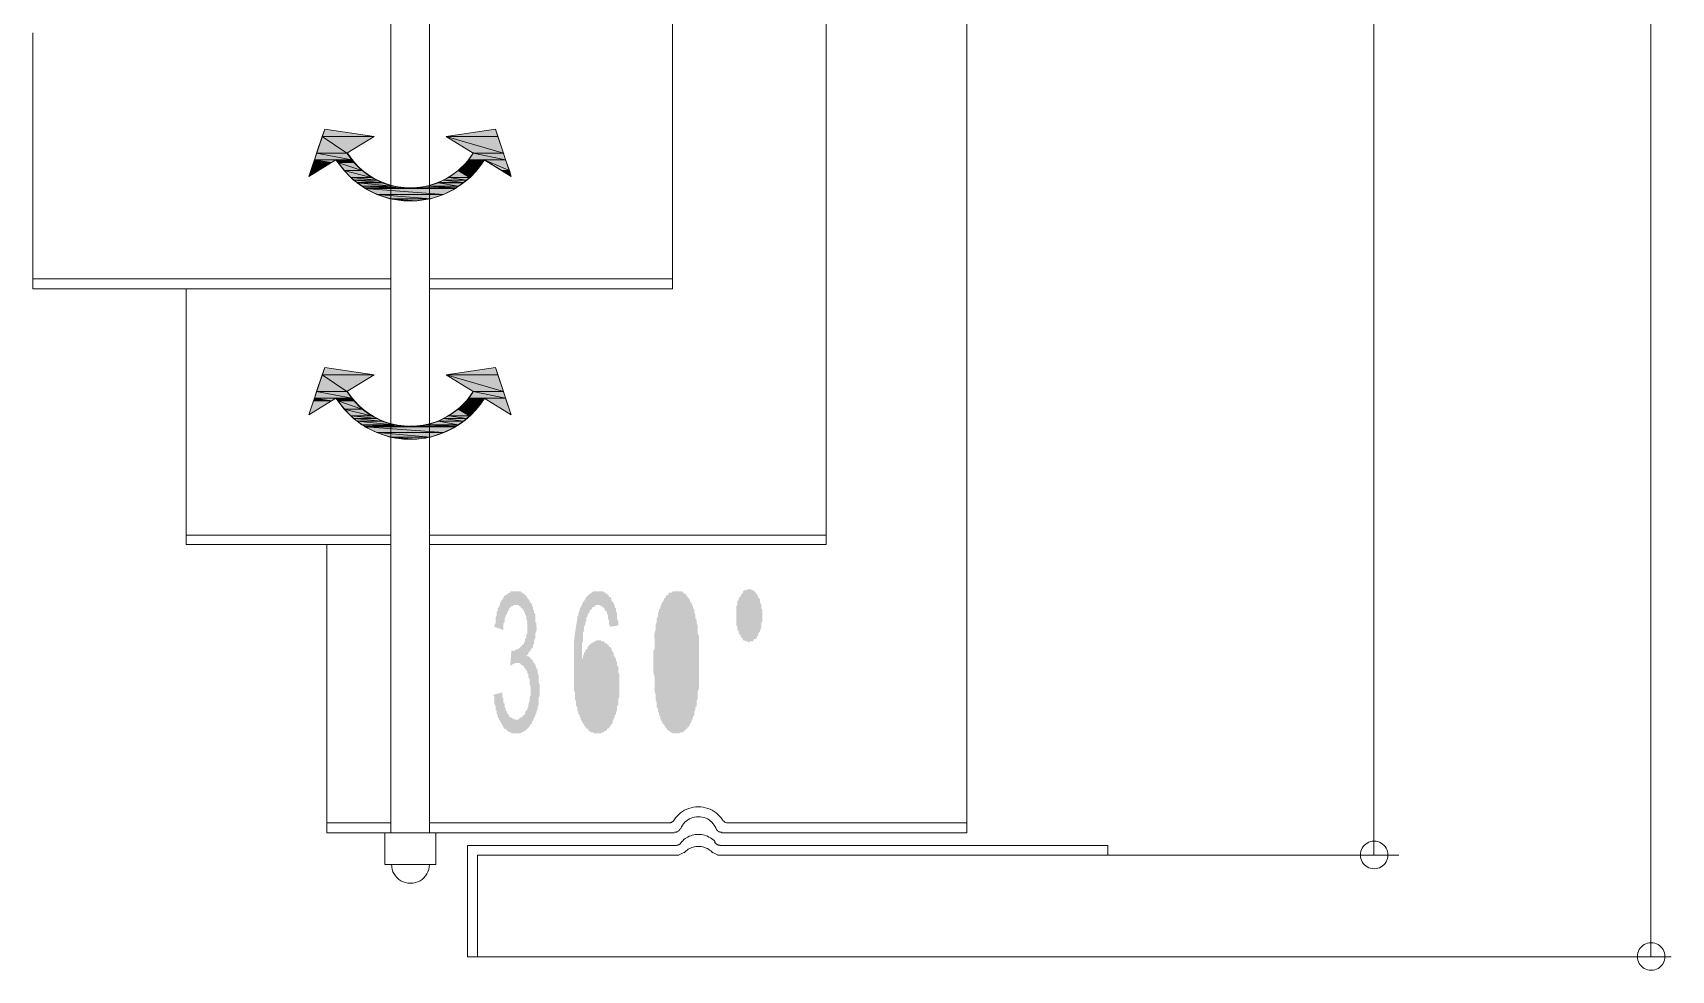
# Model space of a CAD drawing. Extents: x 0 to 239, y -13 to 260.
# Drawn here: x 105.9 to 179, y 116.8 to 158.6 of the extents above; entities that cross this region are included whole.
import ezdxf

# ---------------------------------------------------------------- set-up
doc = ezdxf.new("R2010")
doc.units = 0
doc.layers.add('FILL', color=8, linetype='Continuous')
doc.layers.add('GEOMETRY', color=7, linetype='Continuous')

msp = doc.modelspace()

# ---------------------------------------------------------------- hatches: boundary and pattern name
at = {"layer": 'FILL'}
for points in [[(118.932, 154.287), (118.817, 153.962), (121.138, 153.962)], [(126.549, 154.287), (124.343, 153.962), (126.644, 153.962)], [(118.56, 153.219), (119.908, 153.219), (118.817, 153.962)], [(119.908, 153.219), (118.817, 153.962), (121.138, 153.962)], [(125.551, 153.219), (126.899, 153.219), (124.343, 153.962)], [(126.899, 153.219), (124.343, 153.962), (126.643, 153.962)], [(118.305, 152.431), (118.629, 152.431), (118.421, 152.801)], [(118.629, 152.431), (118.421, 152.801), (119.234, 152.801)], [(118.422, 152.801), (119.234, 152.801), (118.468, 152.916)], [(118.467, 152.916), (120.139, 152.916), (118.561, 153.219)], [(119.234, 152.801), (118.468, 152.916), (119.421, 152.916)], [(120.139, 152.916), (118.561, 153.219), (119.908, 153.219)], [(119.512, 152.801), (120.233, 152.801), (119.42, 152.916)], [(120.233, 152.801), (119.42, 152.916), (120.139, 152.916)], [(119.792, 152.431), (120.582, 152.431), (119.513, 152.801)], [(120.582, 152.431), (119.513, 152.801), (120.233, 152.801)], [(124.878, 152.431), (125.691, 152.431), (125.25, 152.801)], [(125.25, 152.801), (125.947, 152.801), (125.343, 152.916)], [(125.691, 152.431), (125.25, 152.801), (125.947, 152.801)], [(125.342, 152.916), (126.992, 152.916), (125.551, 153.219)], [(125.947, 152.801), (125.343, 152.916), (126.04, 152.916)], [(126.992, 152.916), (125.551, 153.219), (126.899, 153.219)], [(126.04, 152.916), (126.829, 152.431), (127.177, 152.431)], [(126.04, 152.916), (126.992, 152.916), (127.177, 152.431)], [(118.305, 152.431), (118.629, 152.431), (118.212, 152.175)], [(120.093, 152.128), (120.999, 152.128), (119.791, 152.431)], [(120.999, 152.128), (119.791, 152.431), (120.605, 152.431)], [(120.605, 152.431), (119.792, 152.431)], [(120.605, 152.431), (119.792, 152.431)], [(120.21, 152.011), (121.278, 152.011), (120.094, 152.128)], [(121.278, 152.011), (120.094, 152.128), (121, 152.128)], [(124.205, 152.011), (125.25, 152.011), (124.461, 152.128)], [(124.461, 152.128), (125.389, 152.128), (124.878, 152.431)], [(125.25, 152.011), (124.461, 152.128), (125.389, 152.128)], [(124.878, 152.431), (125.691, 152.431), (124.878, 152.431)], [(125.389, 152.128), (124.878, 152.431), (125.691, 152.431)], [(126.829, 152.431), (127.177, 152.431), (127.248, 152.175)], [(120.373, 151.896), (121.464, 151.896), (120.21, 152.011)], [(121.464, 151.896), (120.21, 152.011), (121.278, 152.011)], [(120.582, 151.732), (121.975, 151.732), (120.373, 151.895)], [(121.975, 151.732), (120.373, 151.895), (121.464, 151.895)], [(120.698, 151.663), (122.486, 151.663), (120.582, 151.732)], [(122.486, 151.663), (120.582, 151.732), (121.974, 151.732)], [(120.72, 151.64), (124.761, 151.64), (120.698, 151.663)], [(124.761, 151.64), (120.698, 151.663), (124.785, 151.663)], [(121.255, 151.361), (124.227, 151.361), (120.72, 151.639)], [(124.227, 151.361), (120.72, 151.639), (124.761, 151.639)], [(121.836, 151.176), (123.648, 151.176), (121.256, 151.362)], [(123.648, 151.176), (121.256, 151.362), (124.229, 151.362)], [(122.997, 151.663), (124.786, 151.663), (123.508, 151.732)], [(123.508, 151.732), (124.878, 151.732), (123.996, 151.895)], [(124.786, 151.663), (123.508, 151.732), (124.878, 151.732)], [(123.996, 151.896), (125.111, 151.896), (124.205, 152.011)], [(124.878, 151.732), (123.996, 151.895), (125.112, 151.895)], [(125.111, 151.896), (124.205, 152.011), (125.25, 152.011)], [(122.44, 151.082), (123.043, 151.082), (121.836, 151.176)], [(123.043, 151.082), (121.836, 151.176), (123.648, 151.176)], [(118.56, 142.582), (119.908, 142.582), (118.817, 143.325)], [(118.932, 143.65), (118.817, 143.325), (121.138, 143.325)], [(119.908, 142.582), (118.817, 143.325), (121.138, 143.325)], [(126.549, 143.65), (124.343, 143.325), (126.644, 143.325)], [(125.551, 142.582), (126.899, 142.582), (124.343, 143.325)], [(126.899, 142.582), (124.343, 143.325), (126.643, 143.325)], [(118.467, 142.28), (120.139, 142.28), (118.561, 142.582)], [(120.139, 142.28), (118.561, 142.582), (119.908, 142.582)], [(125.342, 142.28), (126.992, 142.28), (125.551, 142.582)], [(126.992, 142.28), (125.551, 142.582), (126.899, 142.582)], [(118.213, 141.537), (118.422, 142.163)], [(118.213, 141.537), (118.422, 142.163), (119.234, 142.163)], [(118.422, 142.163), (119.234, 142.163), (118.468, 142.28)], [(119.234, 142.163), (118.468, 142.28), (119.421, 142.28)], [(119.512, 142.163), (120.233, 142.163), (119.42, 142.28)], [(120.233, 142.163), (119.42, 142.28), (120.139, 142.28)], [(119.792, 141.792), (120.582, 141.792), (119.513, 142.163)], [(120.582, 141.792), (119.513, 142.163), (120.233, 142.163)], [(124.878, 141.792), (125.691, 141.792), (125.25, 142.163)], [(125.25, 142.163), (125.947, 142.163), (125.343, 142.28)], [(125.691, 141.792), (125.25, 142.163), (125.947, 142.163)], [(125.947, 142.163), (125.343, 142.28), (126.04, 142.28)], [(127.248, 141.537), (126.04, 142.28)], [(127.248, 141.537), (126.04, 142.28), (126.992, 142.28)], [(120.093, 141.491), (120.999, 141.491), (119.791, 141.792)], [(120.999, 141.491), (119.791, 141.792), (120.605, 141.792)], [(120.605, 141.792), (119.792, 141.792)], [(120.605, 141.792), (119.792, 141.792)], [(120.21, 141.375), (121.278, 141.375), (120.094, 141.491)], [(121.278, 141.375), (120.094, 141.491), (121, 141.491)], [(120.373, 141.258), (121.464, 141.258), (120.21, 141.375)], [(121.464, 141.258), (120.21, 141.375), (121.278, 141.375)], [(120.582, 141.096), (121.975, 141.096), (120.373, 141.258)], [(121.975, 141.096), (120.373, 141.258), (121.464, 141.258)], [(120.698, 141.026), (122.486, 141.026), (120.582, 141.094)], [(122.486, 141.026), (120.582, 141.094), (121.974, 141.094)], [(122.997, 141.026), (124.786, 141.026), (123.508, 141.094)], [(123.508, 141.096), (124.878, 141.096), (123.996, 141.258)], [(124.786, 141.026), (123.508, 141.094), (124.878, 141.094)], [(123.996, 141.258), (125.111, 141.258), (124.205, 141.375)], [(124.878, 141.096), (123.996, 141.258), (125.112, 141.258)], [(124.205, 141.375), (125.25, 141.375), (124.461, 141.491)], [(125.111, 141.258), (124.205, 141.375), (125.25, 141.375)], [(124.461, 141.491), (125.389, 141.491), (124.878, 141.792)], [(125.25, 141.375), (124.461, 141.491), (125.389, 141.491)], [(124.878, 141.792), (125.691, 141.792), (124.878, 141.792)], [(125.389, 141.491), (124.878, 141.792), (125.691, 141.792)], [(120.72, 141.003), (124.761, 141.003), (120.698, 141.026)], [(124.761, 141.003), (120.698, 141.026), (124.785, 141.026)], [(121.255, 140.747), (124.227, 140.747), (120.72, 141.003)], [(124.227, 140.747), (120.72, 141.003), (124.761, 141.003)], [(121.836, 140.539), (123.648, 140.539), (121.256, 140.747)], [(123.648, 140.539), (121.256, 140.747), (124.229, 140.747)], [(122.44, 140.446), (123.043, 140.446), (121.836, 140.539)], [(123.043, 140.446), (121.836, 140.539), (123.648, 140.539)], [(137.287, 132.593), (137.287, 132.999), (137.339, 133.05), (137.339, 133.2), (137.389, 133.302), (137.389, 133.355), (137.44, 133.404), (137.491, 133.455), (137.491, 133.505), (137.541, 133.557), (137.592, 133.607), (137.592, 133.657), (137.642, 133.708), (137.744, 133.708), (137.794, 133.758), (137.947, 133.758), (137.997, 133.708), (138.049, 133.708), (138.098, 133.657), (138.15, 133.607), (138.15, 133.557), (138.2, 133.557), (138.251, 133.455), (138.251, 133.404), (138.301, 133.355), (138.351, 133.302), (138.351, 133.151), (138.402, 133.05), (138.402, 132.898), (138.453, 132.848), (138.453, 132.339), (138.402, 132.238), (138.402, 132.036), (138.351, 131.938), (138.351, 131.884), (138.301, 131.832), (138.251, 131.731), (138.251, 131.681), (138.2, 131.63), (138.2, 131.579), (138.15, 131.53), (138.098, 131.53), (138.049, 131.479), (138.049, 131.428), (137.896, 131.428), (137.846, 131.377), (137.794, 131.428), (137.694, 131.428), (137.642, 131.479), (137.592, 131.479), (137.592, 131.53), (137.541, 131.579), (137.491, 131.63), (137.491, 131.681), (137.44, 131.731), (137.389, 131.784), (137.389, 131.884), (137.339, 131.938), (137.339, 132.084), (137.287, 132.136)], [(126.446, 129.048), (126.85, 129.147), (126.85, 128.944), (126.901, 128.896), (126.901, 128.692), (126.953, 128.642), (126.953, 128.489), (127.003, 128.438), (127.003, 128.337), (127.053, 128.286), (127.053, 128.235), (127.103, 128.185), (127.155, 128.134), (127.155, 128.083), (127.206, 128.034), (127.257, 128.034), (127.307, 127.983), (127.358, 127.983), (127.409, 127.932), (127.56, 127.932), (127.61, 127.983), (127.662, 128.034), (127.712, 128.034), (127.763, 128.083), (127.763, 128.134), (127.814, 128.134), (127.865, 128.185), (127.865, 128.235), (127.916, 128.337), (127.965, 128.389), (127.965, 128.438), (128.016, 128.541), (128.016, 128.642), (128.067, 128.741), (128.067, 128.944), (128.117, 129.048), (128.117, 129.4), (128.067, 129.501), (128.067, 129.757), (128.016, 129.806), (128.016, 129.958), (127.965, 130.009), (127.965, 130.109), (127.916, 130.109), (127.916, 130.162), (127.865, 130.212), (127.814, 130.264), (127.814, 130.313), (127.763, 130.364), (127.712, 130.364), (127.662, 130.415), (127.61, 130.465), (127.409, 130.465), (127.358, 130.415), (127.307, 130.415), (127.257, 130.364), (127.206, 130.364), (127.257, 131.021), (127.409, 131.021), (127.459, 131.072), (127.56, 131.072), (127.56, 131.124), (127.61, 131.124), (127.662, 131.174), (127.712, 131.227), (127.814, 131.326), (127.814, 131.377), (127.865, 131.428), (127.865, 131.529), (127.916, 131.579), (127.916, 131.731), (127.965, 131.784), (127.965, 132.339), (127.916, 132.392), (127.916, 132.541), (127.865, 132.645), (127.865, 132.694), (127.814, 132.745), (127.814, 132.794), (127.763, 132.848), (127.763, 132.898), (127.712, 132.898), (127.662, 132.946), (127.662, 132.999), (127.61, 132.999), (127.56, 133.05), (127.358, 133.05), (127.307, 132.999), (127.257, 132.999), (127.206, 132.946), (127.155, 132.898), (127.155, 132.848), (127.103, 132.794), (127.103, 132.745), (127.053, 132.694), (127.053, 132.645), (127.003, 132.593), (127.003, 132.541), (126.953, 132.443), (126.953, 132.29), (126.901, 132.237), (126.901, 131.938), (126.497, 132.084), (126.497, 132.136), (126.547, 132.237), (126.547, 132.492), (126.596, 132.593), (126.596, 132.745), (126.649, 132.794), (126.649, 132.898), (126.699, 132.946), (126.699, 132.999), (126.749, 133.05), (126.749, 133.151), (126.8, 133.2), (126.8, 133.249), (126.85, 133.302), (126.901, 133.355), (126.901, 133.403), (126.953, 133.455), (127.003, 133.505), (127.053, 133.505), (127.053, 133.557), (127.103, 133.557), (127.155, 133.607), (127.206, 133.607), (127.206, 133.657), (127.662, 133.657), (127.712, 133.607), (127.763, 133.607), (127.763, 133.557), (127.814, 133.557), (127.865, 133.505), (127.916, 133.455), (127.965, 133.403), (127.965, 133.355), (128.016, 133.302), (128.067, 133.249), (128.067, 133.2), (128.117, 133.151), (128.168, 133.1), (128.168, 133.05), (128.218, 132.946), (128.218, 132.848), (128.269, 132.794), (128.269, 132.694), (128.32, 132.645), (128.32, 132.29), (128.372, 132.237), (128.372, 132.136), (128.376, 132.035), (128.375, 131.961), (128.371, 131.909), (128.364, 131.873), (128.356, 131.85), (128.346, 131.833), (128.337, 131.817), (128.329, 131.797), (128.322, 131.769), (128.318, 131.726), (128.317, 131.665), (128.32, 131.579), (128.269, 131.479), (128.269, 131.326), (128.218, 131.277), (128.218, 131.174), (128.168, 131.124), (128.117, 131.072), (128.117, 131.021), (128.067, 130.972), (128.016, 130.92), (128.016, 130.871), (127.965, 130.821), (127.916, 130.821), (127.965, 130.768), (128.016, 130.768), (128.067, 130.721), (128.117, 130.667), (128.168, 130.617), (128.218, 130.567), (128.218, 130.514), (128.269, 130.465), (128.32, 130.415), (128.32, 130.364), (128.372, 130.264), (128.372, 130.212), (128.422, 130.162), (128.422, 130.009), (128.471, 129.908), (128.471, 129.606), (128.523, 129.501), (128.523, 128.996), (128.471, 128.944), (128.471, 128.59), (128.422, 128.541), (128.422, 128.389), (128.372, 128.286), (128.372, 128.235), (128.32, 128.185), (128.32, 128.083), (128.269, 128.034), (128.269, 127.983), (128.218, 127.932), (128.218, 127.881), (128.168, 127.831), (128.168, 127.779), (128.117, 127.728), (128.067, 127.68), (128.067, 127.627), (128.016, 127.577), (127.965, 127.527), (127.916, 127.527), (127.916, 127.477), (127.865, 127.425), (127.814, 127.425), (127.763, 127.373), (127.712, 127.373), (127.662, 127.324), (127.257, 127.324), (127.257, 127.373), (127.155, 127.373), (127.103, 127.425), (127.053, 127.425), (127.053, 127.477), (127.003, 127.527), (126.953, 127.527), (126.901, 127.577), (126.901, 127.627), (126.85, 127.68), (126.85, 127.728), (126.8, 127.779), (126.749, 127.881), (126.699, 127.932), (126.699, 127.983), (126.649, 128.034), (126.649, 128.134), (126.596, 128.185), (126.596, 128.337), (126.547, 128.389), (126.547, 128.541), (126.497, 128.642), (126.497, 128.944), (126.446, 129.048)], [(132.019, 132.136), (131.664, 132.084), (131.614, 132.19), (131.614, 132.339), (131.563, 132.443), (131.563, 132.593), (131.512, 132.645), (131.512, 132.745), (131.46, 132.794), (131.411, 132.848), (131.411, 132.898), (131.36, 132.947), (131.309, 132.947), (131.309, 132.999), (131.258, 132.999), (131.207, 133.05), (131.005, 133.05), (131.005, 132.999), (130.955, 132.999), (130.905, 132.947), (130.853, 132.947), (130.853, 132.898), (130.802, 132.848), (130.751, 132.794), (130.751, 132.745), (130.702, 132.694), (130.651, 132.645), (130.651, 132.541), (130.599, 132.492), (130.599, 132.339), (130.549, 132.29), (130.549, 132.19), (130.498, 132.084), (130.498, 131.884), (130.448, 131.832), (130.448, 131.428), (130.398, 131.326), (130.398, 130.871), (130.398, 130.617), (130.448, 130.721), (130.448, 130.768), (130.498, 130.871), (130.498, 130.92), (130.549, 130.972), (130.549, 131.021), (130.599, 131.073), (130.651, 131.124), (130.651, 131.174), (130.751, 131.278), (130.802, 131.326), (130.853, 131.377), (130.905, 131.377), (130.955, 131.428), (131.005, 131.428), (131.056, 131.479), (131.258, 131.479), (131.258, 131.428), (131.36, 131.428), (131.411, 131.377), (131.46, 131.377), (131.46, 131.326), (131.512, 131.326), (131.563, 131.278), (131.614, 131.227), (131.614, 131.174), (131.664, 131.174), (131.714, 131.124), (131.714, 131.073), (131.765, 130.972), (131.816, 130.92), (131.816, 130.822), (131.867, 130.768), (131.867, 130.721), (131.917, 130.667), (131.917, 130.567), (131.967, 130.514), (131.967, 130.365), (132.019, 130.313), (132.019, 130.062), (132.069, 129.958), (132.069, 128.945), (132.019, 128.844), (132.019, 128.59), (131.967, 128.541), (131.967, 128.337), (131.917, 128.286), (131.917, 128.185), (131.867, 128.134), (131.867, 128.034), (131.816, 127.983), (131.816, 127.932), (131.765, 127.881), (131.765, 127.78), (131.714, 127.728), (131.664, 127.68), (131.664, 127.627), (131.614, 127.577), (131.563, 127.528), (131.512, 127.528), (131.512, 127.477), (131.46, 127.425), (131.411, 127.425), (131.36, 127.373), (131.309, 127.373), (131.258, 127.324), (130.905, 127.324), (130.905, 127.373), (130.802, 127.373), (130.751, 127.425), (130.702, 127.425), (130.702, 127.477), (130.651, 127.528), (130.599, 127.528), (130.599, 127.577), (130.549, 127.627), (130.498, 127.68), (130.498, 127.728), (130.448, 127.78), (130.398, 127.831), (130.398, 127.881), (130.346, 127.932), (130.346, 128.034), (130.296, 128.034), (130.296, 128.134), (130.246, 128.185), (130.246, 128.286), (130.196, 128.337), (130.196, 128.49), (130.143, 128.541), (130.143, 128.741), (130.093, 128.844), (130.093, 129.147), (130.042, 129.25), (130.042, 129.351), (130.042, 130.871), (130.042, 131.278), (130.047, 131.376), (130.054, 131.474), (130.064, 131.572), (130.075, 131.67), (130.087, 131.767), (130.101, 131.864), (130.116, 131.961), (130.131, 132.058), (130.147, 132.154), (130.164, 132.251), (130.18, 132.347), (130.196, 132.443), (130.196, 132.541), (130.246, 132.593), (130.246, 132.694), (130.296, 132.794), (130.296, 132.898), (130.346, 132.947), (130.398, 133.05), (130.398, 133.1), (130.448, 133.151), (130.448, 133.2), (130.498, 133.249), (130.549, 133.302), (130.549, 133.355), (130.599, 133.404), (130.651, 133.455), (130.702, 133.505), (130.751, 133.557), (130.802, 133.557), (130.802, 133.607), (130.853, 133.607), (130.905, 133.657), (131.36, 133.657), (131.411, 133.607), (131.46, 133.607), (131.46, 133.557), (131.512, 133.557), (131.563, 133.505), (131.614, 133.455), (131.614, 133.404), (131.664, 133.404), (131.714, 133.355), (131.714, 133.249), (131.765, 133.2), (131.816, 133.151), (131.816, 133.1), (131.867, 133.05), (131.867, 132.947), (131.917, 132.898), (131.917, 132.745), (131.967, 132.694), (131.967, 132.443), (132.019, 132.339)], [(133.589, 130.514), (133.589, 130.822), (133.586, 130.918), (133.587, 130.981), (133.591, 131.018), (133.598, 131.036), (133.606, 131.043), (133.616, 131.046), (133.625, 131.051), (133.633, 131.067), (133.639, 131.1), (133.643, 131.158), (133.643, 131.248), (133.64, 131.377), (133.64, 131.53), (133.635, 131.633), (133.634, 131.712), (133.638, 131.77), (133.644, 131.813), (133.651, 131.844), (133.66, 131.868), (133.67, 131.888), (133.678, 131.909), (133.686, 131.935), (133.691, 131.97), (133.693, 132.018), (133.692, 132.084), (133.692, 132.19), (133.741, 132.29), (133.741, 132.443), (133.792, 132.541), (133.792, 132.694), (133.843, 132.794), (133.843, 132.848), (133.893, 132.898), (133.893, 132.999), (133.945, 133.05), (133.945, 133.1), (133.995, 133.151), (133.995, 133.201), (134.045, 133.249), (134.045, 133.302), (134.096, 133.355), (134.148, 133.404), (134.148, 133.455), (134.198, 133.505), (134.248, 133.505), (134.248, 133.557), (134.299, 133.607), (134.401, 133.607), (134.451, 133.658), (134.857, 133.658), (134.907, 133.607), (134.957, 133.557), (135.008, 133.557), (135.059, 133.505), (135.059, 133.455), (135.11, 133.455), (135.11, 133.404), (135.16, 133.355), (135.21, 133.302), (135.21, 133.249), (135.262, 133.151), (135.313, 133.1), (135.313, 133.05), (135.363, 132.999), (135.363, 132.898), (135.414, 132.848), (135.414, 132.694), (135.463, 132.593), (135.463, 132.443), (135.515, 132.392), (135.515, 132.238), (135.566, 132.136), (135.566, 131.986), (135.562, 131.907), (135.562, 131.848), (135.566, 131.805), (135.572, 131.774), (135.581, 131.752), (135.59, 131.735), (135.599, 131.719), (135.607, 131.7), (135.614, 131.676), (135.618, 131.642), (135.62, 131.594), (135.617, 131.53), (135.617, 131.377), (135.617, 130.822), (135.617, 130.212), (135.617, 129.606), (135.617, 129.452), (135.619, 129.382), (135.618, 129.332), (135.614, 129.298), (135.607, 129.275), (135.599, 129.259), (135.59, 129.246), (135.581, 129.232), (135.573, 129.213), (135.566, 129.183), (135.562, 129.14), (135.562, 129.079), (135.566, 128.996), (135.566, 128.844), (135.515, 128.792), (135.515, 128.541), (135.463, 128.49), (135.463, 128.389), (135.414, 128.286), (135.414, 128.134), (135.363, 128.083), (135.357, 128.05), (135.35, 128.018), (135.341, 127.986), (135.331, 127.954), (135.319, 127.923), (135.307, 127.893), (135.293, 127.863), (135.278, 127.834), (135.262, 127.806), (135.246, 127.779), (135.228, 127.753), (135.21, 127.728), (135.21, 127.68), (135.16, 127.627), (135.11, 127.577), (135.11, 127.528), (135.059, 127.528), (135.008, 127.477), (134.957, 127.425), (134.907, 127.373), (134.806, 127.373), (134.755, 127.325), (134.602, 127.325), (134.568, 127.322), (134.538, 127.322), (134.511, 127.323), (134.486, 127.326), (134.462, 127.33), (134.44, 127.337), (134.418, 127.346), (134.396, 127.357), (134.374, 127.371), (134.35, 127.386), (134.325, 127.404), (134.299, 127.425), (134.248, 127.477), (134.198, 127.477), (134.198, 127.528), (134.148, 127.577), (134.096, 127.627), (134.096, 127.68), (134.045, 127.728), (133.995, 127.78), (133.995, 127.831), (133.945, 127.881), (133.945, 127.932), (133.893, 127.983), (133.893, 128.083), (133.843, 128.134), (133.843, 128.235), (133.792, 128.286), (133.792, 128.438), (133.741, 128.49), (133.741, 128.692), (133.692, 128.792), (133.696, 128.887), (133.696, 128.962), (133.693, 129.02), (133.687, 129.065), (133.679, 129.1), (133.669, 129.129), (133.66, 129.154), (133.651, 129.18), (133.644, 129.209), (133.639, 129.245), (133.637, 129.291), (133.64, 129.351), (133.64, 129.553), (133.645, 129.661), (133.645, 129.745), (133.642, 129.811), (133.635, 129.862), (133.627, 129.903), (133.618, 129.937), (133.608, 129.971), (133.599, 130.006), (133.592, 130.049), (133.587, 130.104), (133.586, 130.174), (133.589, 130.264)], [(133.995, 130.514), (133.995, 130.264), (133.988, 130.132), (133.987, 130.013), (133.99, 129.904), (133.996, 129.802), (134.005, 129.707), (134.015, 129.614), (134.025, 129.522), (134.035, 129.429), (134.042, 129.332), (134.047, 129.229), (134.048, 129.118), (134.045, 128.996), (134.096, 128.945), (134.096, 128.692), (134.148, 128.642), (134.148, 128.49), (134.198, 128.438), (134.198, 128.389), (134.248, 128.286), (134.248, 128.235), (134.299, 128.185), (134.349, 128.134), (134.349, 128.083), (134.401, 128.035), (134.451, 128.035), (134.451, 127.983), (134.502, 127.983), (134.552, 127.932), (134.655, 127.932), (134.704, 127.983), (134.755, 127.983), (134.806, 128.035), (134.857, 128.035), (134.907, 128.083), (134.907, 128.134), (134.957, 128.185), (134.957, 128.235), (135.008, 128.337), (135.059, 128.389), (135.059, 128.49), (135.11, 128.541), (135.11, 128.692), (135.16, 128.742), (135.16, 129.048), (135.21, 129.098), (135.21, 129.199), (135.21, 129.654), (135.21, 129.86), (135.262, 129.958), (135.262, 130.162), (135.268, 130.308), (135.27, 130.446), (135.268, 130.577), (135.263, 130.703), (135.256, 130.824), (135.247, 130.943), (135.238, 131.061), (135.229, 131.178), (135.221, 131.298), (135.214, 131.421), (135.21, 131.548), (135.21, 131.681), (135.21, 131.884), (135.16, 131.986), (135.16, 132.238), (135.11, 132.29), (135.11, 132.443), (135.059, 132.493), (135.059, 132.593), (135.008, 132.694), (134.957, 132.745), (134.957, 132.794), (134.907, 132.848), (134.857, 132.898), (134.857, 132.947), (134.806, 132.947), (134.755, 132.999), (134.704, 133.05), (134.552, 133.05), (134.502, 132.999), (134.451, 132.999), (134.401, 132.947), (134.349, 132.898), (134.299, 132.848), (134.299, 132.794), (134.248, 132.745), (134.248, 132.645), (134.198, 132.593), (134.198, 132.541), (134.148, 132.493), (134.148, 132.339), (134.096, 132.29), (134.096, 132.19), (134.098, 132.091), (134.097, 132.026), (134.093, 131.988), (134.086, 131.969), (134.078, 131.963), (134.07, 131.963), (134.061, 131.961), (134.053, 131.95), (134.047, 131.924), (134.043, 131.875), (134.042, 131.796), (134.045, 131.681), (134.045, 131.428), (133.995, 131.326), (133.995, 130.514)], [(137.491, 132.593), (137.491, 132.392), (137.541, 132.339), (137.541, 132.19), (137.592, 132.136), (137.592, 132.084), (137.642, 132.036), (137.694, 131.986), (137.694, 131.938), (137.744, 131.884), (137.997, 131.884), (137.997, 131.938), (138.049, 131.986), (138.078, 132.029), (138.105, 132.072), (138.128, 132.114), (138.148, 132.155), (138.165, 132.198), (138.179, 132.241), (138.19, 132.285), (138.198, 132.331), (138.203, 132.379), (138.205, 132.43), (138.204, 132.484), (138.2, 132.541), (138.2, 132.645), (138.204, 132.704), (138.205, 132.759), (138.203, 132.81), (138.199, 132.858), (138.191, 132.903), (138.18, 132.946), (138.166, 132.988), (138.149, 133.029), (138.129, 133.071), (138.106, 133.112), (138.079, 133.155), (138.049, 133.2), (137.997, 133.249), (137.947, 133.249), (137.947, 133.302), (137.794, 133.302), (137.744, 133.249), (137.694, 133.2), (137.642, 133.2), (137.642, 133.151), (137.592, 133.1), (137.592, 133.05), (137.541, 132.947), (137.541, 132.794), (137.491, 132.745), (137.491, 132.593)], [(130.448, 129.451), (130.448, 129.198), (130.498, 129.098), (130.498, 128.792), (130.549, 128.692), (130.549, 128.59), (130.599, 128.541), (130.599, 128.438), (130.651, 128.389), (130.651, 128.337), (130.702, 128.286), (130.702, 128.235), (130.751, 128.185), (130.751, 128.134), (130.802, 128.083), (130.853, 128.034), (130.905, 128.034), (130.955, 127.983), (131.005, 127.983), (131.056, 127.932), (131.157, 127.932), (131.157, 127.983), (131.258, 127.983), (131.309, 128.034), (131.349, 128.07), (131.385, 128.113), (131.417, 128.161), (131.446, 128.213), (131.473, 128.268), (131.497, 128.323), (131.519, 128.378), (131.54, 128.431), (131.559, 128.48), (131.578, 128.523), (131.596, 128.561), (131.614, 128.59), (131.614, 128.741), (131.664, 128.792), (131.664, 129.958), (131.614, 130.009), (131.614, 130.162), (131.563, 130.212), (131.563, 130.365), (131.512, 130.415), (131.46, 130.465), (131.46, 130.514), (131.411, 130.567), (131.36, 130.617), (131.36, 130.667), (131.309, 130.721), (131.258, 130.721), (131.207, 130.768), (130.905, 130.768), (130.853, 130.721), (130.853, 130.667), (130.802, 130.667), (130.751, 130.617), (130.702, 130.567), (130.702, 130.514), (130.651, 130.465), (130.651, 130.415), (130.599, 130.365), (130.599, 130.313), (130.549, 130.212), (130.549, 130.109), (130.498, 130.009), (130.498, 129.757), (130.448, 129.707), (130.448, 129.451)]]:
    msp.add_hatch(color=7, dxfattribs=at).paths.add_polyline_path(points)

# ---------------------------------------------------------------- linework, layer by layer
at = {"layer": 'GEOMETRY', "lineweight": 13}
for points in [[(178.088, 228.353), (178.088, 117.36)], [(165.732, 223.823), (165.732, 121.887)], [(121.882, 222.824), (121.882, 122.886)], [(123.6, 222.824), (123.6, 122.886)], [(147.569, 222.385), (147.569, 123.328)], [(141.298, 136.171), (141.298, 209.541)], [(134.447, 147.599), (134.447, 198.114)], [(105.904, 147.599), (105.904, 158.584)], [(119.421, 152.916), (118.213, 152.175), (118.933, 154.287), (121.139, 153.962)], [(126.04, 152.916), (127.248, 152.175), (126.55, 154.287), (124.344, 153.962)], [(121.138, 153.962), (119.908, 153.219)], [(124.343, 153.962), (125.551, 153.219)], [(119.441, 152.933), (119.629, 152.655), (119.839, 152.397), (120.067, 152.159), (120.314, 151.943), (120.578, 151.748), (120.856, 151.577), (121.148, 151.429), (121.452, 151.306), (121.766, 151.209), (122.088, 151.139), (122.418, 151.096), (122.753, 151.082), (123.088, 151.096), (123.418, 151.139), (123.741, 151.209), (124.055, 151.306), (124.358, 151.429), (124.65, 151.577), (124.929, 151.748), (125.192, 151.943), (125.439, 152.159), (125.668, 152.397), (125.877, 152.655), (126.065, 152.933)], [(119.934, 153.236), (120.095, 153), (120.273, 152.78), (120.468, 152.578), (120.678, 152.394), (120.902, 152.229), (121.139, 152.083), (121.387, 151.958), (121.645, 151.854), (121.912, 151.772), (122.187, 151.712), (122.467, 151.676), (122.752, 151.663), (123.038, 151.676), (123.319, 151.712), (123.593, 151.772), (123.86, 151.854), (124.119, 151.958), (124.367, 152.083), (124.604, 152.229), (124.828, 152.394), (125.038, 152.578), (125.233, 152.78), (125.411, 153), (125.571, 153.236)], [(105.904, 147.599), (105.904, 147.158)], [(105.904, 147.599), (121.882, 147.599)], [(105.904, 147.157), (121.882, 147.157)], [(112.754, 136.171), (112.754, 147.157)], [(123.6, 147.599), (134.447, 147.599)], [(123.6, 147.157), (134.447, 147.157)], [(134.447, 147.599), (134.447, 147.158)], [(119.421, 142.28), (118.213, 141.537), (118.933, 143.65), (121.139, 143.325)], [(121.138, 143.325), (119.908, 142.582)], [(124.343, 143.325), (125.551, 142.582)], [(126.04, 142.28), (127.248, 141.537), (126.55, 143.65), (124.344, 143.325)], [(119.934, 142.599), (120.095, 142.362), (120.273, 142.142), (120.468, 141.94), (120.678, 141.756), (120.902, 141.591), (121.139, 141.445), (121.387, 141.32), (121.645, 141.217), (121.912, 141.135), (122.187, 141.075), (122.467, 141.039), (122.752, 141.027), (123.038, 141.039), (123.319, 141.075), (123.593, 141.135), (123.86, 141.217), (124.119, 141.32), (124.367, 141.445), (124.604, 141.591), (124.828, 141.756), (125.038, 141.94), (125.233, 142.142), (125.411, 142.362), (125.571, 142.599)], [(119.441, 142.295), (119.629, 142.017), (119.839, 141.759), (120.067, 141.521), (120.314, 141.304), (120.578, 141.11), (120.856, 140.939), (121.148, 140.792), (121.452, 140.67), (121.766, 140.573), (122.088, 140.503), (122.418, 140.46), (122.753, 140.446), (123.088, 140.46), (123.418, 140.503), (123.741, 140.573), (124.055, 140.67), (124.358, 140.792), (124.65, 140.939), (124.929, 141.11), (125.192, 141.304), (125.439, 141.521), (125.668, 141.759), (125.877, 142.017), (126.065, 142.295)], [(112.754, 136.171), (112.754, 135.754)], [(112.754, 136.171), (121.882, 136.171)], [(123.6, 136.171), (141.298, 136.171)], [(141.298, 136.171), (141.298, 135.754)], [(112.754, 135.754), (121.882, 135.754)], [(119.026, 123.328), (119.026, 135.754)], [(123.6, 135.754), (141.298, 135.754)], [(136.676, 123.463), (136.613, 123.551), (136.544, 123.633), (136.468, 123.708), (136.387, 123.777), (136.301, 123.839), (136.21, 123.893), (136.115, 123.939), (136.017, 123.978), (135.915, 124.009), (135.811, 124.031), (135.704, 124.044), (135.596, 124.049), (135.488, 124.044), (135.381, 124.031), (135.277, 124.009), (135.175, 123.978), (135.077, 123.939), (134.982, 123.893), (134.891, 123.839), (134.805, 123.777), (134.723, 123.708), (134.648, 123.633), (134.578, 123.551), (134.515, 123.463)], [(136.383, 123.077), (136.346, 123.155), (136.303, 123.227), (136.254, 123.295), (136.198, 123.357), (136.137, 123.413), (136.071, 123.462), (136, 123.505), (135.925, 123.541), (135.847, 123.569), (135.766, 123.59), (135.682, 123.603), (135.597, 123.607), (135.511, 123.603), (135.427, 123.59), (135.346, 123.569), (135.268, 123.541), (135.193, 123.505), (135.122, 123.462), (135.056, 123.413), (134.995, 123.357), (134.939, 123.295), (134.889, 123.227), (134.846, 123.155), (134.811, 123.077)], [(119.026, 122.886), (119.026, 123.328)], [(119.026, 123.328), (121.881, 123.328)], [(119.026, 122.886), (134.516, 122.886)], [(121.603, 122.886), (121.603, 121.471), (123.879, 121.471), (123.879, 122.886)], [(123.6, 123.328), (134.26, 123.328)], [(134.273, 123.328), (134.297, 123.329), (134.321, 123.332), (134.345, 123.337), (134.368, 123.344), (134.39, 123.353), (134.411, 123.363), (134.431, 123.376), (134.451, 123.389), (134.469, 123.405), (134.486, 123.422), (134.501, 123.44), (134.515, 123.46)], [(134.529, 122.91), (134.558, 122.912), (134.586, 122.916), (134.614, 122.923), (134.641, 122.933), (134.666, 122.945), (134.69, 122.959), (134.713, 122.976), (134.734, 122.996), (134.753, 123.017), (134.77, 123.04), (134.785, 123.065), (134.797, 123.092)], [(136.344, 122.487), (136.295, 122.538), (136.242, 122.584), (136.187, 122.627), (136.129, 122.666), (136.068, 122.7), (136.005, 122.731), (135.941, 122.757), (135.874, 122.778), (135.806, 122.795), (135.737, 122.807), (135.667, 122.815), (135.596, 122.817), (135.525, 122.815), (135.455, 122.807), (135.386, 122.795), (135.318, 122.778), (135.252, 122.757), (135.187, 122.731), (135.124, 122.7), (135.064, 122.665), (135.006, 122.627), (134.95, 122.584), (134.898, 122.537), (134.848, 122.486)], [(136.373, 123.092), (136.385, 123.065), (136.4, 123.04), (136.417, 123.017), (136.436, 122.996), (136.456, 122.977), (136.479, 122.96), (136.503, 122.945), (136.529, 122.933), (136.556, 122.923), (136.584, 122.916), (136.612, 122.911), (136.642, 122.91)], [(136.63, 122.886), (147.569, 122.886)], [(136.676, 123.46), (136.691, 123.44), (136.706, 123.422), (136.724, 123.405), (136.742, 123.389), (136.761, 123.375), (136.782, 123.363), (136.803, 123.353), (136.826, 123.344), (136.849, 123.337), (136.872, 123.332), (136.896, 123.329), (136.92, 123.328)], [(136.909, 123.328), (147.569, 123.328)], [(147.569, 123.328), (147.569, 122.886)], [(125.297, 122.328), (134.587, 122.328)], [(125.297, 117.359), (125.297, 122.328)], [(134.597, 122.328), (134.623, 122.329), (134.648, 122.333), (134.673, 122.339), (134.697, 122.347), (134.721, 122.357), (134.743, 122.369), (134.764, 122.382), (134.784, 122.398), (134.803, 122.415), (134.82, 122.434), (134.835, 122.454), (134.849, 122.475)], [(136.23, 122), (136.189, 122.043), (136.144, 122.083), (136.097, 122.119), (136.048, 122.152), (135.996, 122.182), (135.943, 122.208), (135.888, 122.23), (135.832, 122.248), (135.774, 122.263), (135.716, 122.273), (135.656, 122.28), (135.596, 122.282), (135.536, 122.28), (135.477, 122.273), (135.418, 122.263), (135.361, 122.248), (135.305, 122.23), (135.25, 122.208), (135.197, 122.182), (135.146, 122.152), (135.097, 122.119), (135.05, 122.083), (135.005, 122.043), (134.963, 122)], [(136.321, 122.476), (136.335, 122.454), (136.35, 122.434), (136.367, 122.415), (136.386, 122.398), (136.406, 122.382), (136.427, 122.369), (136.449, 122.357), (136.472, 122.347), (136.496, 122.339), (136.521, 122.333), (136.546, 122.33), (136.572, 122.329)], [(136.56, 122.328), (153.864, 122.328)], [(153.864, 121.888), (153.864, 122.328)], [(121.906, 121.482), (121.914, 121.367), (121.936, 121.257), (121.972, 121.152), (122.022, 121.054), (122.082, 120.964), (122.154, 120.883), (122.235, 120.811), (122.325, 120.75), (122.423, 120.701), (122.528, 120.665), (122.638, 120.642), (122.753, 120.634), (122.868, 120.642), (122.978, 120.665), (123.082, 120.701), (123.18, 120.75), (123.27, 120.811), (123.352, 120.883), (123.423, 120.964), (123.484, 121.054), (123.533, 121.152), (123.57, 121.257), (123.592, 121.367), (123.6, 121.482)], [(125.738, 121.888), (134.725, 121.888)], [(125.738, 117.359), (125.738, 121.887)], [(134.737, 121.912), (134.954, 122.008)], [(136.239, 122.008), (136.456, 121.912)], [(136.444, 121.888), (153.864, 121.888)], [(166.845, 121.887), (153.864, 121.887)], [(125.297, 117.359), (125.738, 117.359)], [(178.993, 117.359), (125.738, 117.359)]]:
    msp.add_lwpolyline(points, dxfattribs=at)
for points in [[(118.932, 154.287), (118.817, 153.962), (121.138, 153.962), (118.932, 154.287)], [(126.549, 154.287), (124.343, 153.962), (126.644, 153.962), (126.549, 154.287)], [(118.56, 153.219), (119.908, 153.219), (118.817, 153.962), (118.56, 153.219)], [(119.908, 153.219), (118.817, 153.962), (121.138, 153.962), (119.908, 153.219)], [(125.551, 153.219), (126.899, 153.219), (124.343, 153.962), (125.551, 153.219)], [(126.899, 153.219), (124.343, 153.962), (126.643, 153.962), (126.899, 153.219)], [(118.305, 152.431), (118.629, 152.431), (118.421, 152.801), (118.305, 152.431)], [(118.422, 152.801), (119.234, 152.801), (118.468, 152.916), (118.422, 152.801)], [(118.63, 152.431), (118.422, 152.801), (119.234, 152.801), (118.63, 152.431)], [(118.467, 152.916), (120.139, 152.916), (118.561, 153.219), (118.467, 152.916)], [(119.234, 152.801), (118.467, 152.916), (119.421, 152.916), (119.234, 152.801)], [(120.139, 152.916), (118.56, 153.219), (119.908, 153.219), (120.139, 152.916)], [(119.512, 152.801), (120.233, 152.801), (119.42, 152.916), (119.512, 152.801)], [(120.233, 152.801), (119.421, 152.916), (120.139, 152.916), (120.233, 152.801)], [(119.792, 152.431), (120.582, 152.431), (119.513, 152.801), (119.792, 152.431)], [(120.582, 152.431), (119.513, 152.801), (120.233, 152.801), (120.582, 152.431)], [(124.878, 152.431), (125.691, 152.431), (125.25, 152.801), (124.878, 152.431)], [(125.25, 152.801), (125.947, 152.801), (125.343, 152.916), (125.25, 152.801)], [(125.691, 152.431), (125.25, 152.801), (125.947, 152.801), (125.691, 152.431)], [(125.342, 152.916), (126.992, 152.916), (125.551, 153.219), (125.342, 152.916)], [(125.947, 152.801), (125.343, 152.916), (126.04, 152.916), (125.947, 152.801)], [(126.992, 152.916), (125.552, 153.219), (126.899, 153.219), (126.992, 152.916)], [(126.04, 152.916), (126.829, 152.431), (127.177, 152.431), (126.04, 152.916)], [(126.04, 152.916), (126.992, 152.916), (127.177, 152.431), (126.04, 152.916)], [(118.305, 152.431), (118.629, 152.431), (118.212, 152.175), (118.305, 152.431)], [(120.093, 152.128), (120.999, 152.128), (119.791, 152.431), (120.093, 152.128)], [(120.605, 152.431), (119.792, 152.431), (120.605, 152.431)], [(120.605, 152.431), (119.792, 152.431), (120.605, 152.431)], [(121, 152.128), (119.792, 152.431), (120.605, 152.431), (121, 152.128)], [(121.278, 152.011), (120.093, 152.128), (121, 152.128), (121.278, 152.011)], [(120.21, 152.011), (121.278, 152.011), (120.094, 152.128), (120.21, 152.011)], [(124.205, 152.011), (125.25, 152.011), (124.461, 152.128), (124.205, 152.011)], [(124.461, 152.128), (125.389, 152.128), (124.878, 152.431), (124.461, 152.128)], [(125.25, 152.011), (124.461, 152.128), (125.389, 152.128), (125.25, 152.011)], [(125.388, 152.128), (124.877, 152.431), (125.691, 152.431), (125.388, 152.128)], [(124.878, 152.431), (125.691, 152.431), (124.878, 152.431)], [(125.691, 152.431), (124.878, 152.431), (125.691, 152.431)], [(126.829, 152.431), (127.177, 152.431), (127.248, 152.175), (126.829, 152.431)], [(120.373, 151.896), (121.464, 151.896), (120.21, 152.011), (120.373, 151.896)], [(121.464, 151.896), (120.21, 152.011), (121.278, 152.011), (121.464, 151.896)], [(121.974, 151.732), (120.372, 151.895), (121.463, 151.895), (121.974, 151.732)], [(120.582, 151.732), (121.975, 151.732), (120.373, 151.895), (120.582, 151.732)], [(120.698, 151.663), (122.486, 151.663), (120.582, 151.732), (120.698, 151.663)], [(122.486, 151.663), (120.582, 151.732), (121.974, 151.732), (122.486, 151.663)], [(120.72, 151.64), (124.761, 151.64), (120.698, 151.663), (120.72, 151.64)], [(124.761, 151.64), (120.698, 151.663), (124.785, 151.663), (124.761, 151.64)], [(121.255, 151.361), (124.227, 151.361), (120.72, 151.639), (121.255, 151.361)], [(124.227, 151.361), (120.72, 151.639), (124.761, 151.639), (124.227, 151.361)], [(123.648, 151.176), (121.255, 151.362), (124.228, 151.362), (123.648, 151.176)], [(121.836, 151.176), (123.648, 151.176), (121.256, 151.362), (121.836, 151.176)], [(122.997, 151.663), (124.786, 151.663), (123.508, 151.732), (122.997, 151.663)], [(123.508, 151.732), (124.878, 151.732), (123.996, 151.895), (123.508, 151.732)], [(124.786, 151.663), (123.508, 151.732), (124.878, 151.732), (124.786, 151.663)], [(123.996, 151.896), (125.111, 151.896), (124.205, 152.011), (123.996, 151.896)], [(124.878, 151.732), (123.996, 151.895), (125.111, 151.895), (124.878, 151.732)], [(125.111, 151.896), (124.205, 152.011), (125.25, 152.011), (125.111, 151.896)], [(122.44, 151.082), (123.043, 151.082), (121.836, 151.176), (122.44, 151.082)], [(123.043, 151.082), (121.836, 151.176), (123.648, 151.176), (123.043, 151.082)], [(118.56, 142.582), (119.908, 142.582), (118.817, 143.325), (118.56, 142.582)], [(118.932, 143.65), (118.817, 143.325), (121.138, 143.325), (118.932, 143.65)], [(119.908, 142.582), (118.817, 143.325), (121.138, 143.325), (119.908, 142.582)], [(126.549, 143.65), (124.343, 143.325), (126.644, 143.325), (126.549, 143.65)], [(125.551, 142.582), (126.899, 142.582), (124.343, 143.325), (125.551, 142.582)], [(126.899, 142.582), (124.343, 143.325), (126.643, 143.325), (126.899, 142.582)], [(118.467, 142.28), (120.139, 142.28), (118.561, 142.582), (118.467, 142.28)], [(120.139, 142.28), (118.56, 142.582), (119.908, 142.582), (120.139, 142.28)], [(125.342, 142.28), (126.992, 142.28), (125.551, 142.582), (125.342, 142.28)], [(126.992, 142.28), (125.552, 142.582), (126.899, 142.582), (126.992, 142.28)], [(118.213, 141.537), (118.422, 142.163), (118.213, 141.537)], [(118.213, 141.537), (118.422, 142.163), (119.234, 142.163), (118.213, 141.537)], [(118.422, 142.163), (119.234, 142.163), (118.468, 142.28), (118.422, 142.163)], [(119.234, 142.163), (118.467, 142.28), (119.421, 142.28), (119.234, 142.163)], [(119.512, 142.163), (120.233, 142.163), (119.42, 142.28), (119.512, 142.163)], [(120.233, 142.163), (119.421, 142.28), (120.139, 142.28), (120.233, 142.163)], [(119.792, 141.792), (120.582, 141.792), (119.513, 142.163), (119.792, 141.792)], [(120.582, 141.792), (119.513, 142.163), (120.233, 142.163), (120.582, 141.792)], [(124.878, 141.792), (125.691, 141.792), (125.25, 142.163), (124.878, 141.792)], [(125.25, 142.163), (125.947, 142.163), (125.343, 142.28), (125.25, 142.163)], [(125.691, 141.792), (125.25, 142.163), (125.947, 142.163), (125.691, 141.792)], [(125.947, 142.163), (125.343, 142.28), (126.04, 142.28), (125.947, 142.163)], [(127.248, 141.537), (126.04, 142.28), (127.248, 141.537)], [(127.248, 141.537), (126.04, 142.28), (126.992, 142.28), (127.248, 141.537)], [(120.093, 141.491), (120.999, 141.491), (119.791, 141.792), (120.093, 141.491)], [(120.605, 141.792), (119.792, 141.792), (120.605, 141.792)], [(120.605, 141.792), (119.792, 141.792), (120.605, 141.792)], [(121, 141.491), (119.792, 141.792), (120.605, 141.792), (121, 141.491)], [(121.278, 141.375), (120.093, 141.491), (121, 141.491), (121.278, 141.375)], [(120.21, 141.375), (121.278, 141.375), (120.094, 141.491), (120.21, 141.375)], [(120.373, 141.258), (121.464, 141.258), (120.21, 141.375), (120.373, 141.258)], [(121.464, 141.258), (120.21, 141.375), (121.278, 141.375), (121.464, 141.258)], [(121.974, 141.096), (120.372, 141.258), (121.463, 141.258), (121.974, 141.096)], [(120.582, 141.096), (121.975, 141.096), (120.373, 141.258), (120.582, 141.096)], [(120.698, 141.026), (122.486, 141.026), (120.582, 141.094), (120.698, 141.026)], [(122.486, 141.026), (120.582, 141.094), (121.974, 141.094), (122.486, 141.026)], [(122.997, 141.026), (124.786, 141.026), (123.508, 141.094), (122.997, 141.026)], [(123.508, 141.096), (124.878, 141.096), (123.996, 141.258), (123.508, 141.096)], [(124.786, 141.026), (123.508, 141.094), (124.878, 141.094), (124.786, 141.026)], [(123.996, 141.258), (125.111, 141.258), (124.205, 141.375), (123.996, 141.258)], [(124.878, 141.096), (123.996, 141.258), (125.111, 141.258), (124.878, 141.096)], [(124.205, 141.375), (125.25, 141.375), (124.461, 141.491), (124.205, 141.375)], [(125.111, 141.258), (124.205, 141.375), (125.25, 141.375), (125.111, 141.258)], [(124.461, 141.491), (125.389, 141.491), (124.878, 141.792), (124.461, 141.491)], [(125.25, 141.375), (124.461, 141.491), (125.389, 141.491), (125.25, 141.375)], [(125.388, 141.491), (124.877, 141.792), (125.691, 141.792), (125.388, 141.491)], [(124.878, 141.792), (125.691, 141.792), (124.878, 141.792)], [(125.691, 141.792), (124.878, 141.792), (125.691, 141.792)], [(120.72, 141.003), (124.761, 141.003), (120.698, 141.026), (120.72, 141.003)], [(124.761, 141.003), (120.698, 141.026), (124.785, 141.026), (124.761, 141.003)], [(121.255, 140.747), (124.227, 140.747), (120.72, 141.003), (121.255, 140.747)], [(124.227, 140.747), (120.72, 141.003), (124.761, 141.003), (124.227, 140.747)], [(123.648, 140.539), (121.255, 140.747), (124.228, 140.747), (123.648, 140.539)], [(121.836, 140.539), (123.648, 140.539), (121.256, 140.747), (121.836, 140.539)], [(122.44, 140.446), (123.043, 140.446), (121.836, 140.539), (122.44, 140.446)], [(123.043, 140.446), (121.836, 140.539), (123.648, 140.539), (123.043, 140.446)], [(165.743, 122.516), (165.659, 122.51), (165.579, 122.494), (165.503, 122.467), (165.432, 122.431), (165.366, 122.387), (165.307, 122.335), (165.255, 122.276), (165.211, 122.21), (165.175, 122.139), (165.149, 122.064), (165.132, 121.984), (165.127, 121.901), (165.132, 121.817), (165.149, 121.737), (165.175, 121.661), (165.211, 121.59), (165.255, 121.524), (165.307, 121.465), (165.366, 121.412), (165.432, 121.368), (165.503, 121.332), (165.579, 121.306), (165.659, 121.289), (165.743, 121.284), (165.826, 121.289), (165.906, 121.306), (165.982, 121.332), (166.053, 121.368), (166.119, 121.412), (166.178, 121.465), (166.23, 121.524), (166.274, 121.59), (166.31, 121.661), (166.336, 121.737), (166.352, 121.817), (166.358, 121.901), (166.352, 121.984), (166.336, 122.064), (166.31, 122.139), (166.274, 122.21), (166.23, 122.276), (166.178, 122.335), (166.119, 122.387), (166.053, 122.431), (165.982, 122.467), (165.906, 122.494), (165.826, 122.51), (165.743, 122.516)], [(178.098, 117.986), (178.015, 117.981), (177.935, 117.964), (177.859, 117.938), (177.788, 117.902), (177.722, 117.858), (177.663, 117.806), (177.611, 117.747), (177.567, 117.682), (177.532, 117.611), (177.505, 117.535), (177.489, 117.455), (177.483, 117.372), (177.489, 117.289), (177.505, 117.208), (177.532, 117.132), (177.567, 117.061), (177.611, 116.996), (177.663, 116.936), (177.722, 116.884), (177.788, 116.84), (177.859, 116.805), (177.935, 116.778), (178.015, 116.762), (178.098, 116.756), (178.182, 116.762), (178.262, 116.778), (178.338, 116.805), (178.409, 116.84), (178.475, 116.884), (178.534, 116.936), (178.586, 116.996), (178.63, 117.061), (178.665, 117.132), (178.691, 117.208), (178.708, 117.289), (178.713, 117.372), (178.708, 117.455), (178.691, 117.535), (178.665, 117.611), (178.63, 117.682), (178.586, 117.747), (178.534, 117.806), (178.475, 117.858), (178.409, 117.902), (178.338, 117.938), (178.262, 117.964), (178.182, 117.981), (178.098, 117.986)]]:
    msp.add_lwpolyline(points, close=True, dxfattribs=at)

doc.saveas('drawing.dxf')
